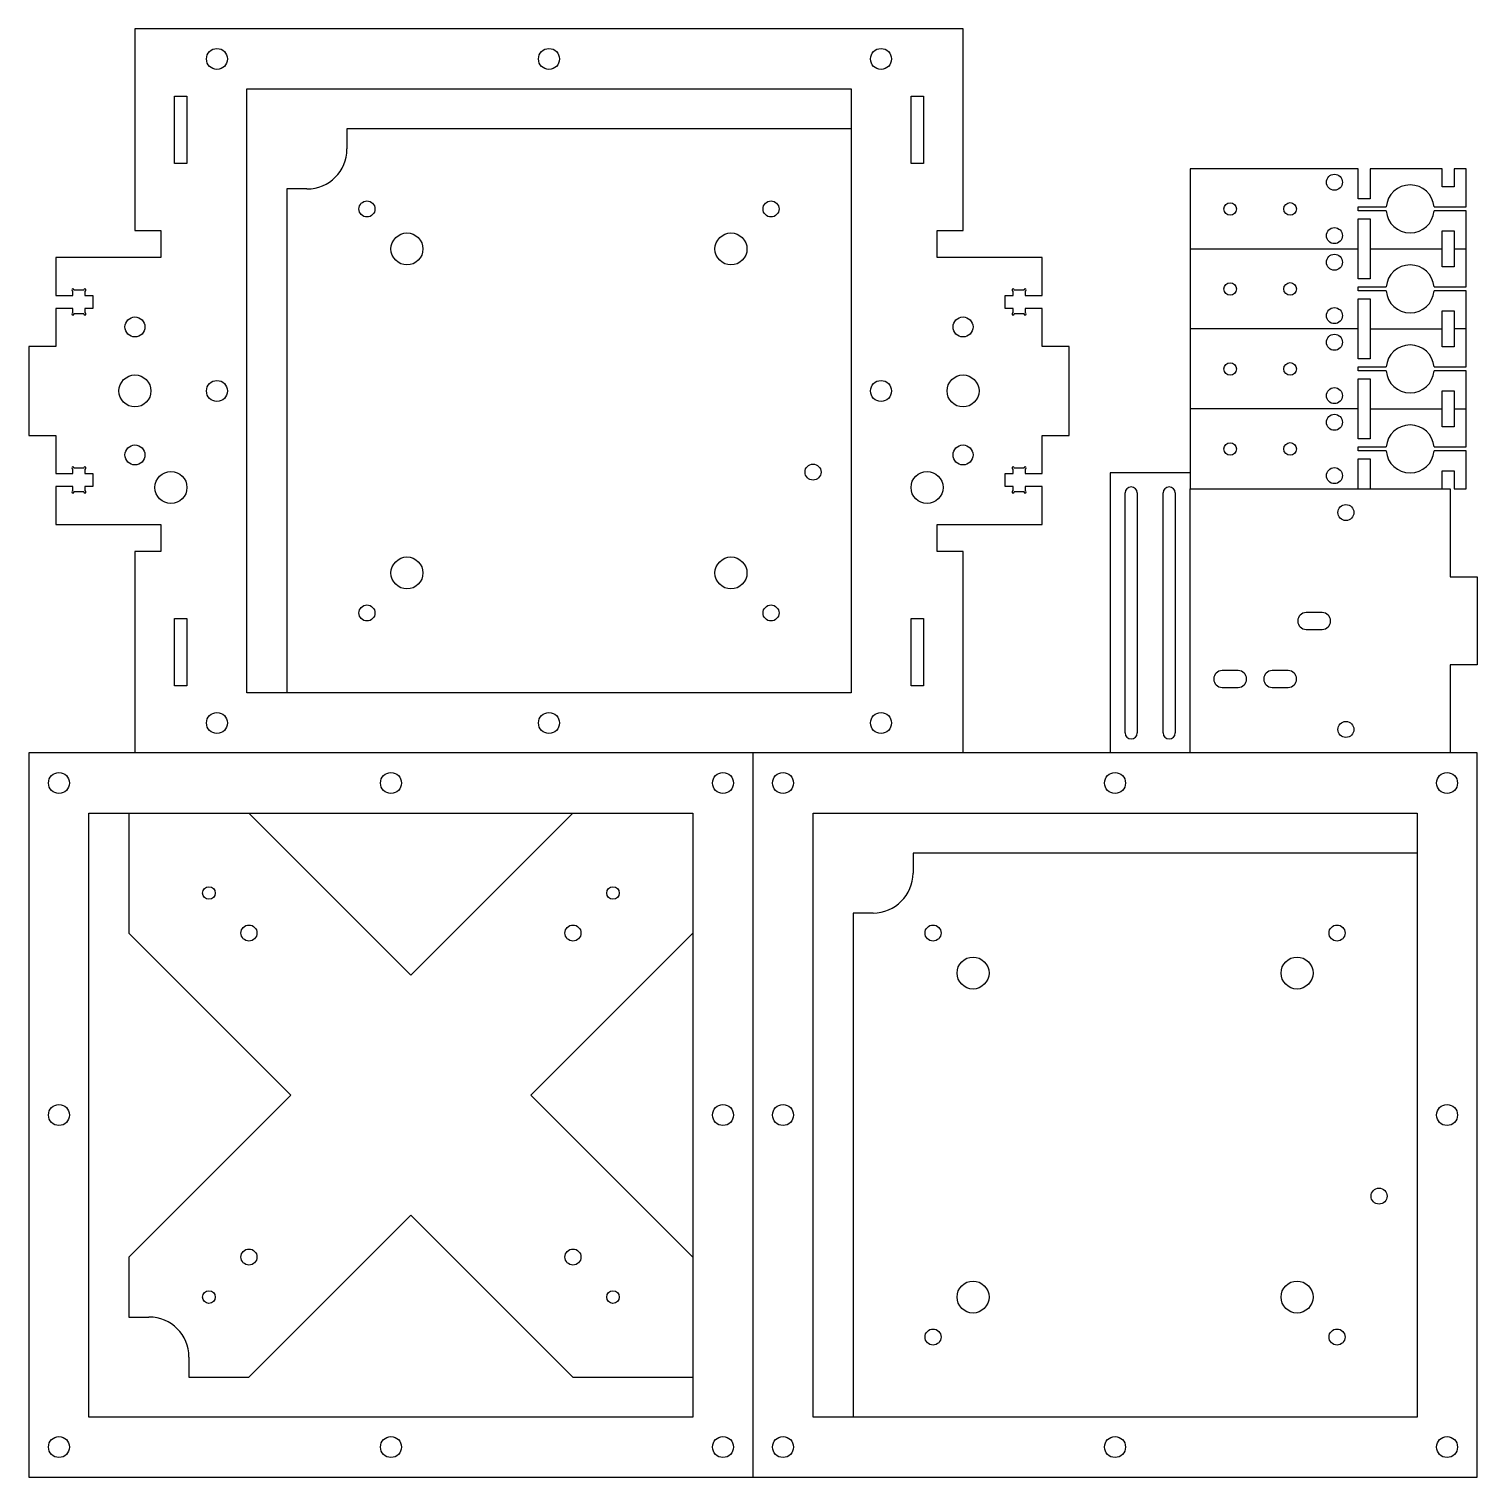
# Model space of a CAD drawing. Header units: millimetres. Extents: x -192 to 170, y -170 to 192.
import ezdxf

# ---------------------------------------------------------------- set-up
doc = ezdxf.new("R2010")
doc.units = ezdxf.units.MM
doc.layers.get('0').update_dxf_attribs({"lineweight": 25, "true_color": 0xffffff})

msp = doc.modelspace()

# ---------------------------------------------------------------- linework, layer by layer
for p, q in [((41.5, 192), (-165.5, 192)), ((-165.5, 192), (-165.5, 141.6)), ((41.5, 141.6), (41.5, 192)), ((-155.65, 158.4), (-155.65, 175.2)), ((-155.65, 175.2), (-152.5, 175.2)), ((-152.5, 175.2), (-152.5, 158.4)), ((-137.5, 26), (-137.5, 177)), ((-137.5, 177), (13.5, 177)), ((13.5, 177), (13.5, 26)), ((28.5, 158.4), (28.5, 175.2)), ((28.5, 175.2), (31.65, 175.2)), ((31.65, 175.2), (31.65, 158.4)), ((-112.5, 167), (-112.5, 162)), ((13.5, 167), (-112.5, 167)), ((-152.5, 158.4), (-155.65, 158.4)), ((31.65, 158.4), (28.5, 158.4)), ((140.28, 157), (98.28, 157)), ((98.28, 157), (98.28, 137)), ((140.28, 149.5), (140.28, 157)), ((161.28, 157), (143.28, 157)), ((143.28, 157), (143.28, 149.5)), ((161.28, 152.5), (161.28, 157)), ((167.28, 157), (164.28, 157)), ((164.28, 157), (164.28, 152.5)), ((167.28, 147.5), (167.28, 157)), ((164.28, 152.5), (161.28, 152.5)), ((-122.5, 152), (-127.5, 152)), ((-127.5, 152), (-127.5, 26)), ((143.28, 149.5), (140.28, 149.5)), ((140.28, 146.5), (140.28, 147.5)), ((140.28, 147.5), (147.3, 147.5)), ((147.3, 146.5), (140.28, 146.5)), ((159.26, 147.5), (167.28, 147.5)), ((167.28, 146.5), (159.26, 146.5)), ((167.28, 137), (167.28, 146.5)), ((-165.5, 141.6), (-159, 141.6)), ((-159, 141.6), (-159, 134.88)), ((35, 134.88), (35, 141.6)), ((35, 141.6), (41.5, 141.6)), ((140.28, 137), (140.28, 144.5)), ((140.28, 144.5), (143.28, 144.5)), ((143.28, 144.5), (143.28, 137)), ((161.28, 137), (161.28, 141.5)), ((161.28, 141.5), (164.28, 141.5)), ((164.28, 141.5), (164.28, 137)), ((-159, 134.88), (-185.28, 134.88)), ((-185.28, 134.88), (-185.28, 125.4)), ((61.28, 134.88), (35, 134.88)), ((61.28, 125.4), (61.28, 134.88)), ((98.28, 137), (98.28, 117)), ((98.28, 137), (140.28, 137)), ((140.28, 129.5), (140.28, 137)), ((143.28, 137), (143.28, 129.5)), ((143.28, 137), (161.28, 137)), ((161.28, 132.5), (161.28, 137)), ((164.28, 137), (164.28, 132.5)), ((164.28, 137), (167.28, 137)), ((167.28, 127.5), (167.28, 137)), ((164.28, 132.5), (161.28, 132.5)), ((-180.75, 126.75), (-178.25, 126.75)), ((54.25, 126.75), (56.75, 126.75)), ((143.28, 129.5), (140.28, 129.5)), ((140.28, 126.5), (140.28, 127.5)), ((140.28, 127.5), (147.3, 127.5)), ((159.26, 127.5), (167.28, 127.5)), ((-185.28, 125.4), (-181, 125.4)), ((-181, 125.4), (-181, 126.5)), ((-178, 126.5), (-178, 125.4)), ((-178, 125.4), (-176, 125.4)), ((-176, 125.4), (-176, 122.1)), ((52, 122.1), (52, 125.4)), ((52, 125.4), (54, 125.4)), ((54, 125.4), (54, 126.5)), ((57, 126.5), (57, 125.4)), ((57, 125.4), (61.28, 125.4)), ((147.3, 126.5), (140.28, 126.5)), ((140.28, 117), (140.28, 124.5)), ((140.28, 124.5), (143.28, 124.5)), ((143.28, 124.5), (143.28, 117)), ((167.28, 126.5), (159.26, 126.5)), ((167.28, 117), (167.28, 126.5)), ((-181, 122.1), (-185.28, 122.1)), ((-185.28, 122.1), (-185.28, 112.63)), ((-181, 121), (-181, 122.1)), ((-178.25, 120.75), (-180.75, 120.75)), ((-176, 122.1), (-178, 122.1)), ((-178, 122.1), (-178, 121)), ((54, 122.1), (52, 122.1)), ((54, 121), (54, 122.1)), ((56.75, 120.75), (54.25, 120.75)), ((61.28, 122.1), (57, 122.1)), ((57, 122.1), (57, 121)), ((61.28, 112.63), (61.28, 122.1)), ((161.28, 117), (161.28, 121.5)), ((161.28, 121.5), (164.28, 121.5)), ((164.28, 121.5), (164.28, 117)), ((140.28, 117), (98.28, 117)), ((98.28, 117), (98.28, 97)), ((140.28, 109.5), (140.28, 117)), ((143.28, 117), (143.28, 109.5)), ((143.28, 117), (161.28, 117)), ((161.28, 112.5), (161.28, 117)), ((167.28, 117), (164.28, 117)), ((164.28, 117), (164.28, 112.5)), ((167.28, 107.5), (167.28, 117)), ((-185.28, 112.63), (-192, 112.63)), ((-192, 112.63), (-192, 90.37)), ((68, 112.63), (61.28, 112.63)), ((68, 90.37), (68, 112.63)), ((164.28, 112.5), (161.28, 112.5)), ((143.28, 109.5), (140.28, 109.5)), ((140.28, 106.5), (140.28, 107.5)), ((140.28, 107.5), (147.3, 107.5)), ((147.3, 106.5), (140.28, 106.5)), ((159.26, 107.5), (167.28, 107.5)), ((167.28, 106.5), (159.26, 106.5)), ((167.28, 97), (167.28, 106.5)), ((140.28, 97), (140.28, 104.5)), ((140.28, 104.5), (143.28, 104.5)), ((143.28, 104.5), (143.28, 97)), ((161.28, 97), (161.28, 101.5)), ((161.28, 101.5), (164.28, 101.5)), ((164.28, 101.5), (164.28, 97)), ((140.28, 97), (98.28, 97)), ((98.28, 97), (98.28, 77)), ((140.28, 89.5), (140.28, 97)), ((143.28, 97), (143.28, 89.5)), ((143.28, 97), (161.28, 97)), ((161.28, 92.5), (161.28, 97)), ((164.28, 97), (164.28, 92.5)), ((164.28, 97), (167.28, 97)), ((167.28, 87.5), (167.28, 97)), ((164.28, 92.5), (161.28, 92.5)), ((-192, 90.37), (-185.28, 90.37)), ((-185.28, 90.37), (-185.28, 80.9)), ((61.28, 80.9), (61.28, 90.37)), ((61.28, 90.37), (68, 90.37)), ((143.28, 89.5), (140.28, 89.5)), ((140.28, 86.5), (140.28, 87.5)), ((140.28, 87.5), (147.3, 87.5)), ((159.26, 87.5), (167.28, 87.5)), ((147.3, 86.5), (140.28, 86.5)), ((140.28, 77), (140.28, 84.5)), ((140.28, 84.5), (143.28, 84.5)), ((143.28, 84.5), (143.28, 77)), ((167.28, 86.5), (159.26, 86.5)), ((167.28, 77), (167.28, 86.5)), ((-185.28, 80.9), (-181, 80.9)), ((-181, 80.9), (-181, 82)), ((-180.75, 82.25), (-178.25, 82.25)), ((-178, 82), (-178, 80.9)), ((-178, 80.9), (-176, 80.9)), ((-176, 80.9), (-176, 77.6)), ((52, 77.6), (52, 80.9)), ((52, 80.9), (54, 80.9)), ((54, 80.9), (54, 82)), ((54.25, 82.25), (56.75, 82.25)), ((57, 82), (57, 80.9)), ((57, 80.9), (61.28, 80.9)), ((78.28, 81), (78.28, 11)), ((98.28, 81), (78.28, 81)), ((161.28, 77), (161.28, 81.5)), ((161.28, 81.5), (164.28, 81.5)), ((164.28, 81.5), (164.28, 77)), ((-181, 77.6), (-185.28, 77.6)), ((-185.28, 77.6), (-185.28, 68.12)), ((-181, 76.5), (-181, 77.6)), ((-178.25, 76.25), (-180.75, 76.25)), ((-176, 77.6), (-178, 77.6)), ((-178, 77.6), (-178, 76.5)), ((54, 77.6), (52, 77.6)), ((54, 76.5), (54, 77.6)), ((56.75, 76.25), (54.25, 76.25)), ((61.28, 77.6), (57, 77.6)), ((57, 77.6), (57, 76.5)), ((61.28, 68.12), (61.28, 77.6)), ((98.28, 11), (98.28, 77)), ((98.28, 77), (163.28, 77)), ((163.28, 77), (163.28, 55)), ((164.28, 77), (167.28, 77)), ((82.03, 16), (82.03, 76)), ((85.03, 76), (85.03, 16)), ((91.53, 16), (91.53, 76)), ((94.53, 76), (94.53, 16)), ((-185.28, 68.12), (-159, 68.12)), ((-159, 68.12), (-159, 61.4)), ((35, 61.4), (35, 68.12)), ((35, 68.12), (61.28, 68.12)), ((-159, 61.4), (-165.5, 61.4)), ((-165.5, 61.4), (-165.5, 11)), ((41.5, 61.4), (35, 61.4)), ((41.5, 11), (41.5, 61.4)), ((163.28, 55), (170, 55)), ((170, 55), (170, 33)), ((-155.65, 44.6), (-152.5, 44.6)), ((-155.65, 27.8), (-155.65, 44.6)), ((-152.5, 44.6), (-152.5, 27.8)), ((28.5, 27.8), (28.5, 44.6)), ((28.5, 44.6), (31.65, 44.6)), ((31.65, 44.6), (31.65, 27.8)), ((131.28, 46.1), (127.28, 46.1)), ((127.28, 41.9), (131.28, 41.9)), ((163.28, 33), (163.28, 11)), ((170, 33), (163.28, 33)), ((110.28, 31.6), (106.28, 31.6)), ((122.78, 31.6), (118.78, 31.6)), ((-152.5, 27.8), (-155.65, 27.8)), ((13.5, 26), (-137.5, 26)), ((31.65, 27.8), (28.5, 27.8)), ((106.28, 27.4), (110.28, 27.4)), ((118.78, 27.4), (122.78, 27.4)), ((-11, 11), (-192, 11)), ((-192, 11), (-192, -170)), ((170, 11), (-11, 11)), ((-11, 11), (-11, -170)), ((170, -170), (170, 11)), ((-177, -155), (-177, -4)), ((-177, -4), (-26, -4)), ((-167, -4), (-167, -34)), ((-96.5, -44.5), (-137, -4)), ((-56, -4), (-96.5, -44.5)), ((-26, -4), (-26, -155)), ((4, -155), (4, -4)), ((4, -4), (155, -4)), ((155, -4), (155, -155)), ((29, -14), (29, -19)), ((155, -14), (29, -14)), ((19, -29), (14, -29)), ((14, -29), (14, -155)), ((-167, -34), (-126.5, -74.5)), ((-66.5, -74.5), (-26, -34)), ((-126.5, -74.5), (-167, -115)), ((-26, -115), (-66.5, -74.5)), ((-137, -145), (-96.5, -104.5)), ((-96.5, -104.5), (-56, -145)), ((-167, -115), (-167, -130)), ((-167, -130), (-162, -130)), ((-152, -140), (-152, -145)), ((-152, -145), (-137, -145)), ((-56, -145), (-26, -145)), ((-26, -155), (-177, -155)), ((155, -155), (4, -155)), ((-192, -170), (-11, -170)), ((-11, -170), (170, -170))]:
    msp.add_line(p, q)
for centre, radius in [((-145, 184.5), 2.62), ((-62, 184.5), 2.62), ((21, 184.5), 2.62), ((134.34, 153.67), 2), ((-107.5, 147), 2), ((-6.5, 147), 2), ((108.28, 147), 1.57), ((123.28, 147), 1.58), ((134.34, 140.33), 2), ((-97.5, 137), 4), ((-16.5, 137), 4), ((134.34, 133.67), 2), ((108.28, 127), 1.57), ((123.28, 127), 1.58), ((-165.5, 117.5), 2.5), ((41.5, 117.5), 2.5), ((134.34, 120.33), 2), ((134.34, 113.67), 2), ((-165.5, 101.5), 4), ((41.5, 101.5), 4), ((108.28, 107), 1.57), ((123.28, 107), 1.58), ((-145, 101.5), 2.62), ((21, 101.5), 2.62), ((134.34, 100.33), 2), ((134.34, 93.67), 2), ((-165.5, 85.5), 2.5), ((41.5, 85.5), 2.5), ((108.28, 87), 1.57), ((123.28, 87), 1.58), ((-156.5, 77.38), 4), ((4, 81.22), 2), ((32.5, 77.38), 4), ((134.34, 80.33), 2), ((137.22, 71.12), 2), ((-97.5, 56), 4), ((-16.5, 56), 4), ((-107.5, 46), 2), ((-6.5, 46), 2), ((-145, 18.5), 2.62), ((-62, 18.5), 2.62), ((21, 18.5), 2.62), ((137.22, 16.88), 2), ((-184.5, 3.5), 2.62), ((-101.5, 3.5), 2.62), ((-18.5, 3.5), 2.62), ((-3.5, 3.5), 2.62), ((79.5, 3.5), 2.62), ((162.5, 3.5), 2.62), ((-147, -24), 1.58), ((-46, -24), 1.58), ((-137, -34), 2), ((-56, -34), 2), ((34, -34), 2), ((135, -34), 2), ((44, -44), 4), ((125, -44), 4), ((-184.5, -79.5), 2.62), ((-18.5, -79.5), 2.62), ((-3.5, -79.5), 2.62), ((162.5, -79.5), 2.62), ((145.5, -99.78), 2), ((-137, -115), 2), ((-56, -115), 2), ((44, -125), 4), ((125, -125), 4), ((-147, -125), 1.58), ((-46, -125), 1.58), ((34, -135), 2), ((135, -135), 2), ((-184.5, -162.5), 2.62), ((-101.5, -162.5), 2.62), ((-18.5, -162.5), 2.62), ((-3.5, -162.5), 2.62), ((79.5, -162.5), 2.62), ((162.5, -162.5), 2.62)]:
    msp.add_circle(centre, radius)
for centre, radius, start, end in [((-122.5, 162), 10, 270, 0), ((153.28, 147), 6, 4.7802, 175.2198), ((153.28, 147), 6, 184.7802, 355.2198), ((153.28, 127), 6, 4.7802, 175.2198), ((-181, 126.75), 0.25, 360, 270), ((-178, 126.75), 0.25, 270, 180), ((54, 126.75), 0.25, 360, 270), ((57, 126.75), 0.25, 270, 180), ((153.28, 127), 6, 184.7802, 355.2198), ((-181, 120.75), 0.25, 90, 0), ((-178, 120.75), 0.25, 180, 90), ((54, 120.75), 0.25, 90, 0), ((57, 120.75), 0.25, 180, 90), ((153.28, 107), 6, 4.7802, 175.2198), ((153.28, 107), 6, 184.7802, 355.2198), ((153.28, 87), 6, 4.7802, 175.2198), ((153.28, 87), 6, 184.7802, 355.2198), ((-181, 82.25), 0.25, 0, 270), ((-178, 82.25), 0.25, 270, 180), ((54, 82.25), 0.25, 0, 270), ((57, 82.25), 0.25, 270, 180), ((-181, 76.25), 0.25, 90, 0), ((-178, 76.25), 0.25, 180, 90), ((54, 76.25), 0.25, 90, 0), ((57, 76.25), 0.25, 180, 90), ((83.53, 76), 1.5, 0, 180), ((93.03, 76), 1.5, 0, 180), ((127.28, 44), 2.1, 90, 270), ((131.28, 44), 2.1, 270, 90), ((106.28, 29.5), 2.1, 90, 270), ((110.28, 29.5), 2.1, 270, 90), ((118.78, 29.5), 2.1, 90, 270), ((122.78, 29.5), 2.1, 270, 90), ((83.53, 16), 1.5, 180, 0), ((93.03, 16), 1.5, 180, 360), ((19, -19), 10, 270, 0), ((-162, -140), 10, 0, 90)]:
    msp.add_arc(centre, radius, start, end)

doc.saveas('drawing.dxf')
